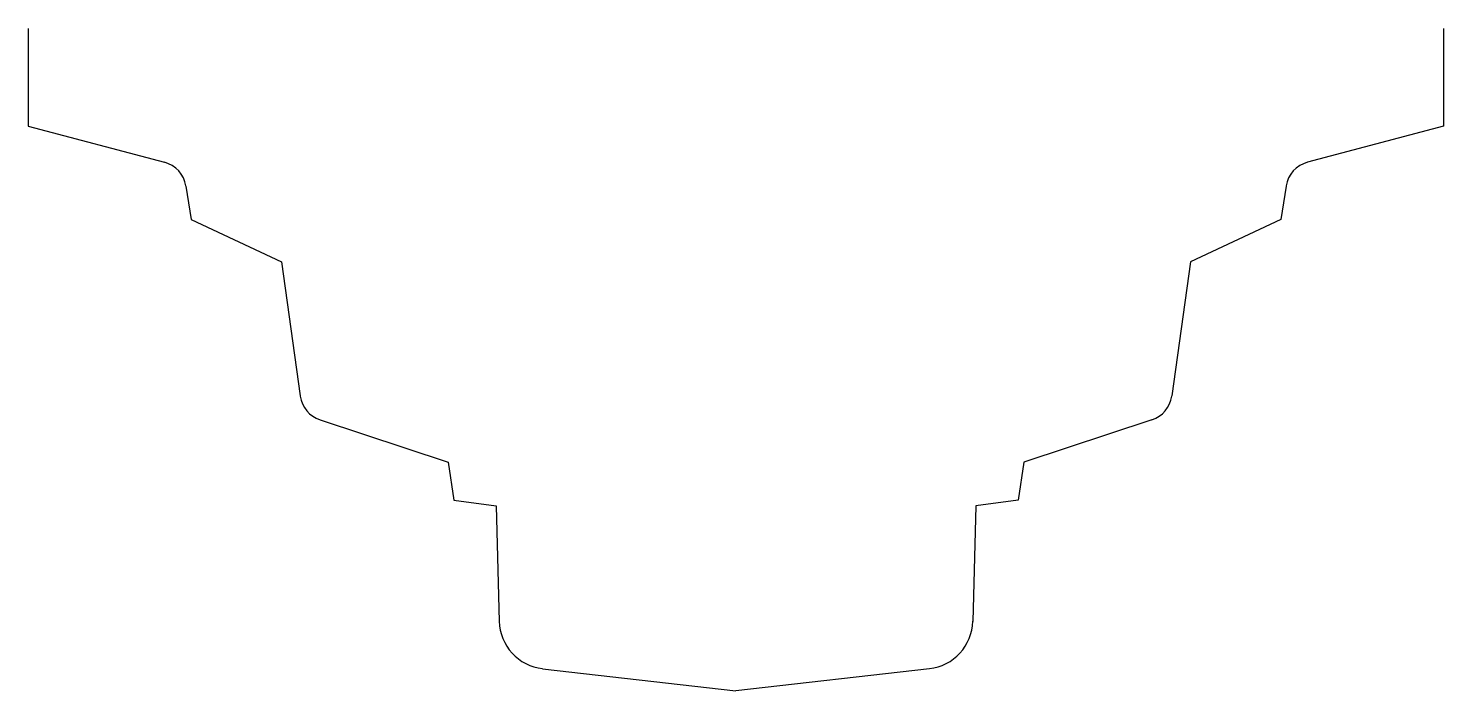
# Model space of a CAD drawing. Header units: millimetres. Extents: x -147 to -2, y -68 to 0.
import ezdxf

# ---------------------------------------------------------------- set-up
doc = ezdxf.new("R2010")
doc.units = ezdxf.units.MM
doc.layers.get('0').update_dxf_attribs({"true_color": 0xffffff})

msp = doc.modelspace()

# ---------------------------------------------------------------- linework, layer by layer
for p, q in [((-146.65, -0.45), (-146.65, -10.45)), ((-2.21, -0.45), (-2.21, -10.45)), ((-146.65, -10.45), (-132.76, -14.12)), ((-2.21, -10.45), (-16.1, -14.12)), ((-130.56, -16.54), (-130.01, -19.95)), ((-18.29, -16.54), (-18.84, -19.95)), ((-130.01, -19.95), (-120.79, -24.27)), ((-18.84, -19.95), (-28.06, -24.27)), ((-120.79, -24.27), (-118.89, -37.97)), ((-28.06, -24.27), (-29.96, -37.97)), ((-116.86, -40.41), (-103.8, -44.72)), ((-31.99, -40.41), (-45.05, -44.72)), ((-103.8, -44.72), (-103.23, -48.61)), ((-45.05, -44.72), (-45.63, -48.61)), ((-103.23, -48.61), (-98.91, -49.18)), ((-45.63, -48.61), (-49.95, -49.18)), ((-98.91, -49.18), (-98.59, -60.97)), ((-49.95, -49.18), (-50.26, -60.97)), ((-94.16, -65.8), (-74.43, -68.05)), ((-54.69, -65.8), (-74.43, -68.05))]:
    msp.add_line(p, q)
for centre, radius, start, end in [((-133.52, -17.02), 3, 9.211, 75.1699), ((-15.33, -17.02), 3, 104.8301, 170.789), ((-115.92, -37.56), 3, 187.9072, 251.7321), ((-32.93, -37.56), 3, 288.2679, 352.0928), ((-93.59, -60.83), 5, 181.5343, 263.5092), ((-55.26, -60.83), 5, 276.4908, 358.4657)]:
    msp.add_arc(centre, radius, start, end)

doc.saveas('drawing.dxf')
